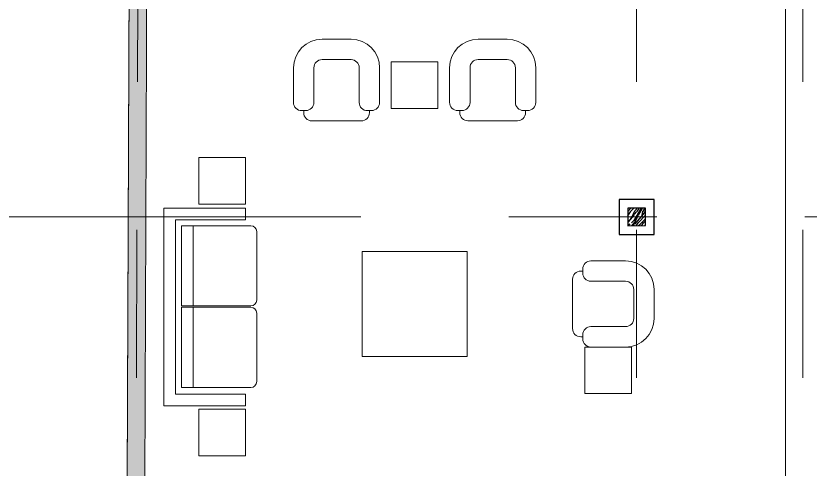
# Model space of a CAD drawing. Header units: metres. Extents: x -54 to 264, y -14 to 31.
# Drawn here: x -0.94 to 5.87, y 4.46 to 8.35 of the extents above; entities that cross this region are included whole.
import ezdxf

# ---------------------------------------------------------------- set-up
doc = ezdxf.new("R2010")
doc.units = ezdxf.units.M
doc.header["$LTSCALE"] = 0.001
doc.linetypes.add('0', pattern=[0])
doc.linetypes.add('CENTERX2', pattern=[101.6, 63.5, -12.7, 12.7, -12.7])
doc.layers.get('0').update_dxf_attribs({"lineweight": 13, "true_color": 0x000000})
for name, color, linetype, lineweight, true_color in [('Jach-Anotaciones-Hatch-Lum80%', 250, 'Continuous', 13, 0x333333), ('JACH-Anotaciones-Lineas-EJES', 7, 'CENTERX2', 9, 0x666666), ('JACH-Arq-Lineas-Piso', 7, 'Continuous', 13, 0x1a1a1a), ('JACH-Arq-Mobiliario01-', 250, 'Continuous', 9, 0x333333)]:
    doc.layers.add(name, color=color, linetype=linetype, lineweight=lineweight, true_color=true_color)
doc.layers.add('JACH-Arq-Muros01-Carga', color=3, linetype='Continuous', lineweight=25)

# ---------------------------------------------------------------- blocks, each defined once
blk = doc.blocks.new('A$C385611F7')
for p, q in [((0, 0.0961), (0, 0.7961)), ((0, 0.7961), (1.6972, 0.7961)), ((1.6972, 0.7961), (1.6972, 0.0961)), ((0.1, 0.6961), (0.1, 0.0961)), ((1.5972, 0.6961), (0.1, 0.6961)), ((1.5972, 0.0961), (1.5972, 0.6961)), ((0.8392, 0.6446), (0.1511, 0.6446)), ((0.1511, 0.6446), (0.1511, 0.05)), ((0.8392, 0.05), (0.8392, 0.6446)), ((0.8511, 0.6446), (0.8511, 0.05)), ((1.5392, 0.6446), (0.8511, 0.6446)), ((1.5392, 0.05), (1.5392, 0.6446)), ((0.1511, 0.5436), (0.8392, 0.5436)), ((0.8511, 0.5436), (1.5392, 0.5436)), ((0.1, 0.0961), (0, 0.0961)), ((1.6972, 0.0961), (1.5972, 0.0961)), ((0.2011, 0), (0.7892, 0)), ((0.9011, 0), (1.4892, 0))]:
    blk.add_line(p, q)
for centre, start, end in [((0.2011, 0.05), 180, 270), ((0.7892, 0.05), 270, 0), ((0.9011, 0.05), 180, 270), ((1.4892, 0.05), 270, 0)]:
    blk.add_arc(centre, 0.05, start, end)
blk = doc.blocks.new('A$C012B424C')
at = {"linetype": '0'}
for p, q in [((493.9, 700.1), (245, 700.1)), ((493.9, 525), (245, 525)), ((0, 455), (0, 157.5)), ((175, 455), (175, 157.5)), ((563.9, 157.5), (563.9, 455)), ((738.9, 157.5), (738.9, 455)), ((70, 87.5), (105, 87.5)), ((87.5, 70), (87.5, 87.5)), ((633.9, 87.5), (668.9, 87.5)), ((651.4, 87.5), (651.4, 70)), ((581.4, 0), (157.5, 0))]:
    blk.add_line(p, q, dxfattribs=at)
for centre, radius, start, end in [((245, 455), 245, 90, 180), ((493.9, 455), 245, 0, 90), ((245, 455), 70, 90, 180), ((493.9, 455), 70, 0, 90), ((70, 157.5), 70, 180, 270), ((105, 157.5), 70, 270, 0.00001), ((633.9, 157.5), 70, 180, 270), ((668.9, 157.5), 70, 270, 0.00001), ((157.5, 70), 70, 180, 270), ((581.4, 70), 70, 270, 0.00001)]:
    blk.add_arc(centre, radius, start, end, dxfattribs=at)
blk = doc.blocks.new('A$C120C4B01')
blk.add_blockref('A$C012B424C', (0, 0))

msp = doc.modelspace()

# ---------------------------------------------------------------- hatches: boundary and pattern name
at = {"layer": 'Jach-Anotaciones-Hatch-Lum80%', "ltscale": 100}
h = msp.add_hatch(color=256, dxfattribs=at)
h.paths.add_polyline_path([(0.1665, 4.2001), (0.1508, 0.2), (4.3105, 0.2), (4.3105, 1.55), (3.3605, 1.55), (3.3605, 1.7), (4.4605, 1.7), (4.4605, 0.2), (5.6609, 0.2), (5.6609, 1.7), (5.9609, 1.7), (5.9609, 0.05), (0.0002, 0.05), (0.0848, 21.6041), (6.0113, 21.5837), (6.0109, 21.4335), (0.2342, 21.4536), (0.1671, 4.35), (4.4605, 4.35), (4.4605, 2.7), (4.3105, 2.7), (4.3105, 4.2), (0.1666, 4.2)])
h.paths.add_polyline_path([(5.9609, 2.7), (5.6609, 2.7), (5.6609, 4.35), (5.9609, 4.35)], flags=17)
at = {"layer": 'JACH-Arq-Muros01-Carga', "ltscale": 100}
h = msp.add_hatch(dxfattribs=at)
h.set_pattern_fill('WOOD_01', color=256, scale=0.25, angle=60, pattern_type=2)
h.set_pattern_definition([(60, (-0.56972, -2.79878), (-0.2165064, 0.125), [0.05, -0.2]), (68.9726, (-0.45156, -2.864116), (0.533494167, 1.424037815), [0.0480885, -4.7607573]), (65.7105, (-0.4658, -2.85878), (0.90849681, 2.073555385), [0.0502495, -2.462219]), (44.5779, (-0.530753, -2.821281), (2.0245162515, 2.006571339), [0.075208, -7.4455943]), (53.6599, (-0.5997, -2.7757), (0.1249996, 0.216506675), [0.045277, -2.218569]), (45.0686, (-0.472541, -2.840456), (0.716505997, 0.741025606), [0.0388105, -3.842233]), (48.6901, (-0.641865, -2.843733), (0.12499996, 0.21650646), [0.1019805, -1.172774]), (65.7105, (-0.432075, -2.875366), (0.90849681, 2.073555385), [0.0251248, -2.4873437]), (60, (-0.52426, -2.82503), (-0.2165064, 0.125), [0.025, -0.225]), (60, (-0.57524, -2.85333), (-0.2165064, 0.125), [0.075, -0.175]), (71.3099, (-0.582714, -2.79128), (0.28349418, 0.99102503), [0.025495, -1.24926]), (62.7263, (-0.515107, -2.859182), (2.283494548, 4.455126585), [0.0525595, -5.2033895]), (52.4054, (-0.502362, -2.852106), (1.216504966, 1.607051566), [0.0378317, -3.7453543]), (60, (-0.42634, -2.91043), (-0.2165064, 0.125), [0.05, -0.2]), (58.8309, (-0.428014, -2.9383323), (0.1249998566, 0.2165064866), [0.1225255, -12.130025]), (60, (-0.5904, -2.84458), (-0.2165064, 0.125), [0.025, -0.225]), (60, (-0.59521, -2.81293), (-0.2165064, 0.125), [0.025, -0.225]), (60, (-0.67095, -2.8991), (-0.2165064, 0.125), [0.0375, -0.2125]), (50.5377, (-0.648025, -2.834403), (0.12499993, 0.21650642), [0.0760345, -1.444656]), (60, (-0.68803, -2.90368), (-0.2165064, 0.125), [0.05, -0.2]), (60, (-0.50692, -3.04), (-0.2165064, 0.125), [0.0275, -0.2225]), (60, (-0.454, -2.92333), (-0.2165064, 0.125), [0.025, -0.225]), (60, (-0.52424, -3.03), (-0.2165064, 0.125), [0.0525, -0.1975]), (65.4403, (-0.47348, -2.912082), (1.033494741, 2.290062793), [0.0527375, -5.221018]), (60, (-0.48955, -2.89992), (-0.2165064, 0.125), [0.0475, -0.2025]), (60, (-0.55888, -3.01), (-0.2165064, 0.125), [0.0275, -0.2225]), (58.8309, (-0.578522, -2.96402), (0.1249998566, 0.2165064866), [0.1225255, -12.130025]), (60, (-0.58676, -2.93328), (-0.2165064, 0.125), [0.025, -0.225]), (60, (-0.60575, -2.95118), (-0.2165064, 0.125), [0.025, -0.225]), (60, (-0.55575, -2.86458), (-0.2165064, 0.125), [0.05, -0.2]), (60, (-0.58508, -2.90538), (-0.2165064, 0.125), [0.025, -0.225]), (60, (-0.63606, -2.93368), (-0.2165064, 0.125), [0.05, -0.2]), (79.6538, (-0.511381, -2.927728), (0.508975802, 2.881569237), [0.0371652, -3.6793515]), (71.3099, (-0.593253, -2.929534), (0.28349418, 0.99102503), [0.025495, -1.24926]), (71.3099, (-0.53243, -2.84918), (0.28349418, 0.99102503), [0.025495, -1.24926]), (65.7105, (-0.6522, -2.866634), (0.90849681, 2.073555385), [0.0251248, -2.4873437]), (49.6952, (-0.706105, -2.925), (0.9665052, 1.174038764), [0.0279507, -2.7671337]), (48.6901, (-0.49317, -3.016185), (0.12499996, 0.21650646), [0.025495, -1.24926]), (150, (-0.47634, -2.99703), (-0.125, -0.2165064), [0, -0.25]), (46.6076, (-0.623833, -2.9725), (2.991018836, 3.180611823), [0.0539675, -5.3427885]), (71.3099, (-0.577894, -2.82293), (0.28349418, 0.99102503), [0.025495, -1.24926]), (70.3048, (-0.441495, -2.901682), (0.40849448, 1.207531214), [0.0279507, -2.7671338]), (48.6901, (-0.57426, -2.911634), (0.12499996, 0.21650646), [0.025495, -1.24926]), (48.6901, (-0.572583, -2.883733), (0.12499996, 0.21650646), [0.025495, -1.24926]), (41.5651, (-0.60218, -2.985), (0.1249997, 0.21650645), [0.031623, -0.7589465]), (45.9638, (-0.662045, -2.918685), (0.12499968, 0.21650642), [0.103078, -0.9276985]), (43.3008, (-0.6522, -2.866634), (1.30801134, 1.26554523), [0.0783023, -2.5317738]), (60, (-0.66303, -2.86038), (-0.2165064, 0.125), [0.03, -0.22]), (45.9638, (-0.49799, -2.984534), (0.12499968, 0.21650642), [0.103078, -0.9276985]), (45.9638, (-0.525646, -2.997435), (0.12499968, 0.21650642), [0.103078, -0.9276985]), (45.9638, (-0.54513, -2.986185), (0.12499968, 0.21650642), [0.103078, -0.9276985]), (49.6952, (-0.654144, -2.955), (0.9665052, 1.174038764), [0.0279507, -2.7671337]), (45.9638, (-0.611064, -2.890384), (0.12499968, 0.21650642), [0.051539, -0.9792375]), (49.6952, (-0.584862, -2.995), (0.9665052, 1.174038764), [0.0279507, -2.7671337]), (57.6141, (-0.504706, -2.891167), (0.124999728, 0.216506493), [0.060052, -5.9451537]), (49.6952, (-0.557428, -2.892483), (0.9665052, 1.174038764), [0.0279507, -2.7671337]), (72.5288, (-0.539347, -2.871167), (0.28349386, 0.99102542), [0.0230487, -2.2818373]), (49.5626, (-0.5740366, -3.0012506), (1.808009489, 2.1315716237), [0.0965985, -9.5632388]), (51.8699, (-0.51138, -2.927728), (0.12499998, 0.2165062), [0.0353552, -1.7324115]), (64.7636, (-0.566782, -2.973685), (1.158495494, 2.50656878), [0.060208, -2.9501905]), (60, (-0.5411, -2.91922), (-0.2165064, 0.125), [0.0775, -0.1725]), (44.7449, (-0.68229, -2.93875), (0.71650595, 0.74102555), [0.0285045, -2.821934]), (50.5377, (-0.47634, -2.997034), (0.12499993, 0.21650642), [0.0760345, -1.444656]), (40.0169, (-0.548056, -3.01625), (0.59150619, 0.52451911), [0.0292617, -2.896913]), (60, (-0.57454, -2.76713), (-0.2165064, 0.125), [0.0125, -0.2375]), (60, (-0.47928, -2.82213), (-0.2165064, 0.125), [0.025, -0.225]), (71.3099, (-0.40134, -2.86713), (0.28349418, 0.99102503), [0.025495, -1.24926]), (60, (-0.42174, -2.85247), (-0.2165064, 0.125), [0.045, -0.205]), (43.3008, (-0.537738, -2.78838), (1.30801134, 1.26554523), [0.0261007, -2.5839752]), (48.0207, (-0.491022, -2.812465), (3.241263016, 3.6134833703), [0.0460018, -8.387661]), (150, (-0.40134, -2.86713), (-0.125, -0.2165064), [0, -0.25]), (60, (-0.39317, -2.84298), (-0.2165064, 0.125), [0.0225, -0.2275]), (60, (-0.4343, -2.81923), (-0.2165064, 0.125), [0.0225, -0.2275]), (60, (-0.44513, -2.81298), (-0.2165064, 0.125), [0.0225, -0.2275]), (36.0376, (-0.518743, -2.77048), (1.524516166, 1.14054613), [0.0246222, -2.4375905]), (48.5163, (-0.544724, -2.7554798), (0.8415400093, 0.9575123174), [0.0229595, -16.3038812]), (41.5651, (-0.46678, -2.80048), (0.1249997, 0.21650645), [0.023717, -0.766852]), (47.4712, (-0.57287, -2.73923), (0.841506305, 0.957531874), [0.0230487, -2.2818373])])
h.paths.add_polyline_path([(4.3109, 6.55), (4.4609, 6.5506), (4.4609, 6.7006), (4.3109, 6.7)])

# ---------------------------------------------------------------- linework, layer by layer
at = {"layer": 'JACH-Anotaciones-Lineas-EJES', "ltscale": 100}
for points in [[(0.0657, -2.375), (0.1772, 26.0285)], [(4.3856, -2.375), (4.3856, 25.9502)], [(5.8109, -2.375), (5.8109, 25.9502)], [(-4.3309, 6.625), (52.1472, 6.625)]]:
    msp.add_lwpolyline(points, dxfattribs=at)
at = {"layer": 'JACH-Arq-Lineas-Piso', "ltscale": 100}
msp.add_lwpolyline([(0.085, 21.6541), (44.72, 21.4985), (44.6706, 0), (0, 0)], close=True, dxfattribs=at)
at = {"layer": 'JACH-Arq-Lineas-Piso', "lineweight": 0}
msp.add_lwpolyline([(0.1665, 4.2001), (0.1508, 0.2), (4.3105, 0.2), (4.3105, 1.55), (3.3605, 1.55), (3.3605, 1.7), (4.4605, 1.7), (4.4605, 0.2), (5.6609, 0.2), (5.6609, 1.7), (5.9609, 1.7), (5.9609, 0.05), (0.0002, 0.05), (0.0848, 21.6041), (6.0113, 21.5837), (6.0109, 21.4335), (0.2342, 21.4536), (0.1671, 4.35), (4.4605, 4.35), (4.4605, 2.7), (4.3105, 2.7), (4.3105, 4.2), (0.1666, 4.2)], close=True, dxfattribs=at)
at = {"layer": 'JACH-Arq-Lineas-Piso', "lineweight": 0, "ltscale": 100}
msp.add_lwpolyline([(5.6609, 21.4348), (5.9609, 21.4337), (5.9609, 4.35), (5.6609, 4.35)], close=True, dxfattribs=at)
at = {"layer": 'JACH-Arq-Mobiliario01-', "ltscale": 100}
for points in [[(2.6817, 7.5566), (2.2817, 7.5566), (2.2817, 7.9566), (2.6817, 7.9566)], [(0.6315, 6.736), (1.0315, 6.736), (1.0315, 7.136), (0.6315, 7.136)], [(2.0317, 5.4287), (2.9317, 5.4287), (2.9317, 6.3287), (2.0317, 6.3287)], [(4.3421, 5.5092), (3.9421, 5.5092), (3.9421, 5.1092), (4.3421, 5.1092)], [(0.6315, 4.9764), (1.0315, 4.9764), (1.0315, 4.5764), (0.6315, 4.5764)]]:
    msp.add_lwpolyline(points, close=True, dxfattribs=at)
at = {"layer": 'JACH-Arq-Muros01-Carga', "ltscale": 100}
for points in [[(4.2359, 6.4747), (4.5359, 6.4759), (4.5359, 6.7759), (4.2359, 6.7747)], [(4.3109, 6.55), (4.4609, 6.5506), (4.4609, 6.7006), (4.3109, 6.7)]]:
    msp.add_lwpolyline(points, close=True, dxfattribs=at)

# ---------------------------------------------------------------- block references
at = {"layer": 'JACH-Arq-Mobiliario01-', "ltscale": 100, "xscale": -0.001, "yscale": 0.001, "zscale": 0.001}
for p in [(2.1817, 7.4497), (3.5206, 7.4504)]:
    msp.add_blockref('A$C120C4B01', p, dxfattribs=at)
at = {"layer": 'JACH-Arq-Mobiliario01-', "ltscale": 100, "xscale": -1, "rotation": 90}
msp.add_blockref('A$C385611F7', (1.1275, 6.7011), dxfattribs=at)
at = {"layer": 'JACH-Arq-Mobiliario01-', "ltscale": 100, "xscale": -0.001, "yscale": 0.001, "zscale": 0.001, "rotation": 270}
msp.add_blockref('A$C120C4B01', (3.8358, 5.5092), dxfattribs=at)

doc.saveas('drawing.dxf')
